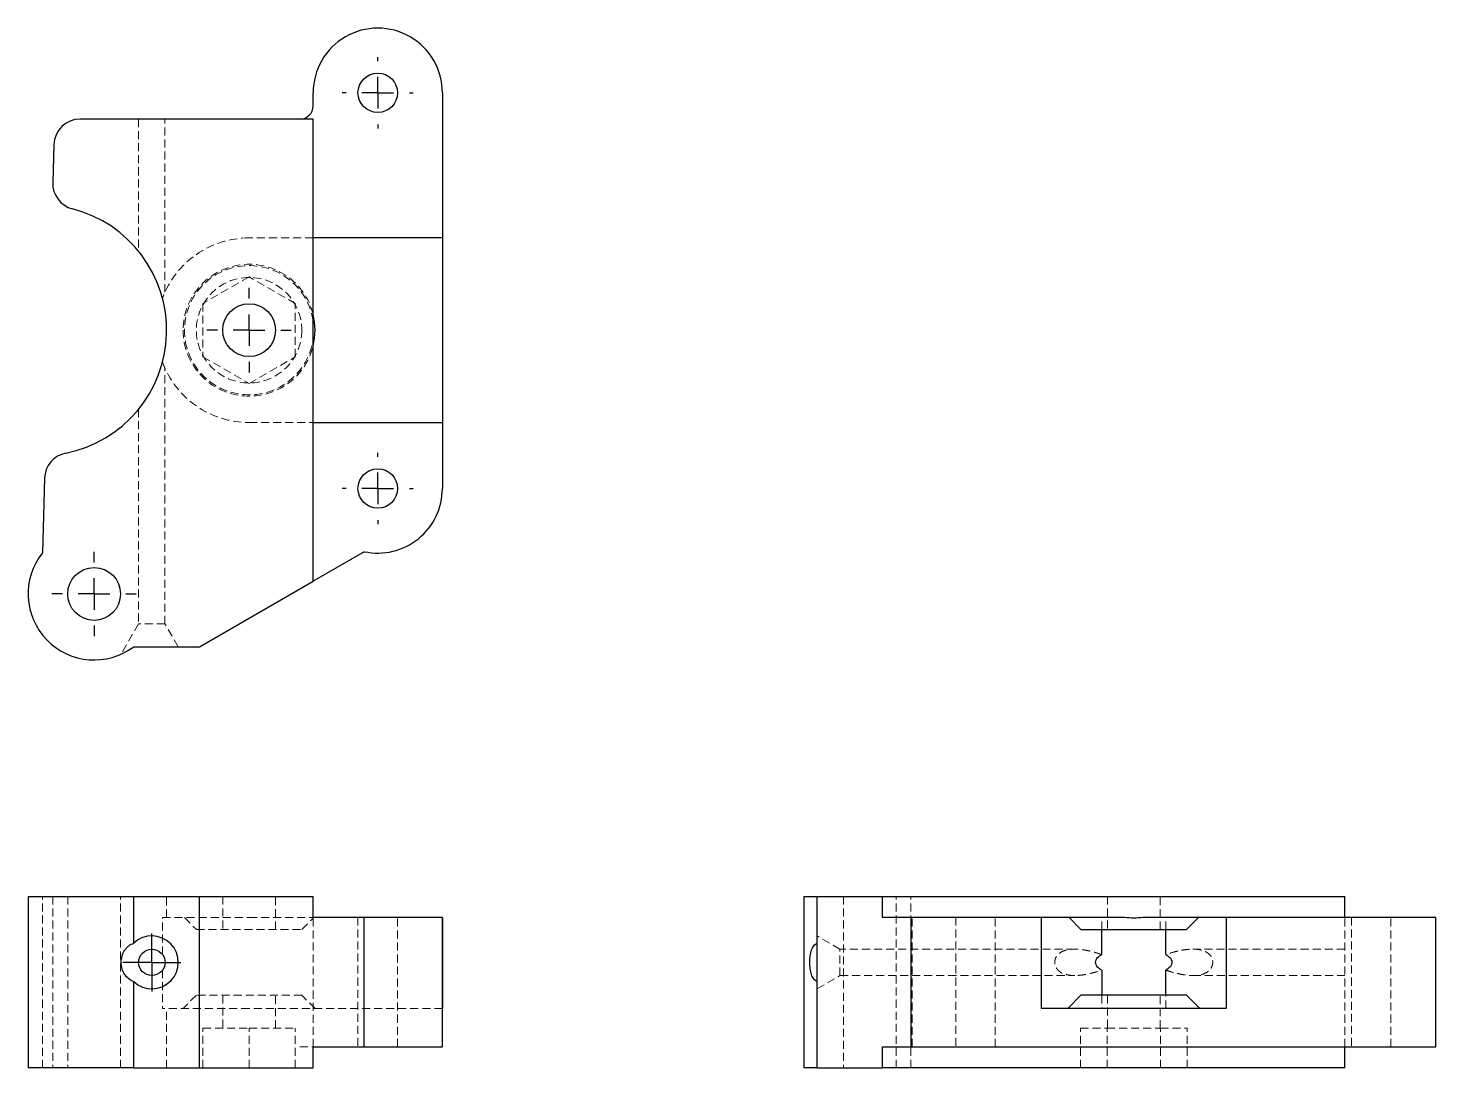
# Model space of a CAD drawing. Header units: millimetres. Extents: x 50 to 273, y 43 to 208.
import ezdxf

# ---------------------------------------------------------------- set-up
doc = ezdxf.new("R2010")
doc.units = ezdxf.units.MM
doc.linetypes.add('HIDDEN', pattern=[1.905, 1.27, -0.635])
doc.layers.add('10', color=7, linetype='Continuous')

# ---------------------------------------------------------------- blocks, each defined once
blk = doc.blocks.new('SW_CENTERMARKSYMBOL_0')
at = {"layer": '10', "color": 0}
for p, q in [((0, 2.5), (0, 4.59)), ((0, 0), (0, 2.5)), ((-2.5, 0), (-4.59, 0)), ((0, 0), (-2.5, 0)), ((0, 0), (0, -2.5)), ((0, 0), (2.5, 0)), ((2.5, 0), (4.59, 0)), ((0, -2.5), (0, -4.59))]:
    blk.add_line(p, q, dxfattribs=at)
blk = doc.blocks.new('SW_CENTERMARKSYMBOL_1')
at = {"layer": '10', "color": 0}
for p, q in [((0, 5), (0, 6.68)), ((0, 0), (0, 2.5)), ((-5, 0), (-6.68, 0)), ((0, 0), (-2.5, 0)), ((0, 0), (0, -2.5)), ((0, 0), (2.5, 0)), ((5, 0), (6.68, 0)), ((0, -5), (0, -6.68))]:
    blk.add_line(p, q, dxfattribs=at)
blk = doc.blocks.new('SW_CENTERMARKSYMBOL_2')
at = {"layer": '10', "color": 0}
for p, q in [((0, 5), (0, 5.63)), ((0, 0), (0, 2.5)), ((-5, 0), (-5.63, 0)), ((0, 0), (-2.5, 0)), ((0, 0), (0, -2.5)), ((0, 0), (2.5, 0)), ((5, 0), (5.63, 0)), ((0, -5), (0, -5.63))]:
    blk.add_line(p, q, dxfattribs=at)
blk = doc.blocks.new('SW_CENTERMARKSYMBOL_3')
at = {"layer": '10', "color": 0}
for p, q in [((0, 5), (0, 5.63)), ((0, 0), (0, 2.5)), ((-5, 0), (-5.63, 0)), ((0, 0), (-2.5, 0)), ((0, 0), (0, -2.5)), ((0, 0), (2.5, 0)), ((5, 0), (5.63, 0)), ((0, -5), (0, -5.63))]:
    blk.add_line(p, q, dxfattribs=at)
blk = doc.blocks.new('SW_CENTERMARKSYMBOL_4')
at = {"layer": '10', "color": 0}
for p, q in [((0, 5), (0, 6.68)), ((0, 0), (0, 2.5)), ((-5, 0), (-6.68, 0)), ((0, 0), (-2.5, 0)), ((0, 0), (0, -2.5)), ((0, 0), (2.5, 0)), ((5, 0), (6.68, 0)), ((0, -5), (0, -6.68))]:
    blk.add_line(p, q, dxfattribs=at)

msp = doc.modelspace()

# ---------------------------------------------------------------- linework, layer by layer
at = {"color": 7, "linetype": 'Continuous', "lineweight": 25}
for p, q in [((95.32, 195.68), (95.32, 197.77)), ((115.78, 197.77), (115.78, 174.81)), ((95.32, 193.59), (58.46, 193.59)), ((95.32, 120.45), (95.32, 193.59)), ((54.29, 189.54), (54.12, 183.56)), ((115.78, 174.81), (95.32, 174.81)), ((115.78, 174.81), (115.78, 145.58)), ((95.32, 145.58), (115.78, 145.58)), ((115.78, 145.58), (115.78, 135.14)), ((52.82, 136.76), (52.49, 124.93)), ((103.42, 125.13), (95.32, 120.45)), ((77.36, 110.09), (95.32, 120.45)), ((66.92, 110.09), (77.36, 110.09)), ((50.22, 70.57), (50.22, 43.43)), ((50.22, 70.57), (66.92, 70.57)), ((66.92, 70.57), (66.92, 63.16)), ((66.92, 70.57), (77.36, 70.57)), ((77.36, 43.43), (77.36, 70.57)), ((77.36, 70.57), (95.32, 70.57)), ((95.32, 67.23), (95.32, 70.57)), ((173, 70.57), (173, 43.43)), ((173, 70.57), (175.09, 70.57)), ((175.09, 43.43), (175.09, 70.57)), ((175.09, 70.57), (185.45, 70.57)), ((185.45, 67.23), (185.45, 70.57)), ((185.45, 70.57), (258.59, 70.57)), ((258.59, 67.23), (258.59, 70.57)), ((103.42, 67.23), (95.32, 67.23)), ((103.42, 46.77), (103.42, 67.23)), ((115.78, 67.23), (103.42, 67.23)), ((115.78, 46.77), (115.78, 67.23)), ((115.78, 67.23), (115.78, 52.82)), ((189.91, 67.23), (185.45, 67.23)), ((189.91, 67.23), (189.91, 46.77)), ((200.14, 67.23), (189.91, 67.23)), ((210.58, 67.23), (200.14, 67.23)), ((210.58, 52.82), (210.58, 67.23)), ((223.73, 67.23), (210.58, 67.23)), ((214.96, 67.23), (216.84, 65.35)), ((239.81, 67.23), (226.65, 67.23)), ((233.54, 65.35), (235.42, 67.23)), ((239.81, 67.23), (239.81, 52.82)), ((262.77, 67.23), (239.81, 67.23)), ((239.81, 67.23), (239.81, 52.82)), ((239.81, 67.23), (239.81, 67.23)), ((273, 67.23), (262.77, 67.23)), ((273, 46.77), (273, 67.23)), ((216.84, 65.35), (225.19, 65.35)), ((220.12, 61.36), (220.12, 65.35)), ((225.19, 65.35), (233.54, 65.35)), ((230.26, 61.36), (230.26, 65.35)), ((220.12, 58.91), (220.12, 54.91)), ((230.26, 54.91), (230.26, 58.91)), ((66.92, 57.1), (66.92, 43.43)), ((216.84, 54.91), (214.75, 52.82)), ((233.54, 54.91), (216.84, 54.91)), ((235.63, 52.82), (233.54, 54.91)), ((239.81, 52.82), (210.58, 52.82)), ((239.81, 52.82), (239.81, 52.82)), ((95.32, 43.43), (95.32, 46.77)), ((95.32, 46.77), (103.42, 46.77)), ((103.42, 46.77), (115.78, 46.77)), ((185.45, 43.43), (185.45, 46.77)), ((185.45, 46.77), (189.91, 46.77)), ((189.91, 46.77), (200.14, 46.77)), ((200.14, 46.77), (262.77, 46.77)), ((258.59, 43.43), (258.59, 46.77)), ((262.77, 46.77), (273, 46.77)), ((66.92, 43.43), (50.22, 43.43)), ((66.92, 43.43), (77.36, 43.43)), ((77.36, 43.43), (95.32, 43.43)), ((175.09, 43.43), (173, 43.43)), ((175.09, 43.43), (185.45, 43.43)), ((258.59, 43.43), (185.45, 43.43))]:
    msp.add_line(p, q, dxfattribs=at)
at = {"color": 7, "linetype": 'HIDDEN', "lineweight": 18}
for p, q in [((67.71, 193.59), (67.71, 172.68)), ((71.88, 166.23), (71.88, 193.59)), ((95.32, 174.81), (85.19, 174.81)), ((115.78, 135.14), (115.78, 174.81)), ((85.19, 168.63), (77.89, 164.41)), ((92.5, 164.41), (85.19, 168.63)), ((77.89, 164.41), (77.89, 155.97)), ((92.5, 155.97), (92.5, 164.41)), ((77.89, 155.97), (85.19, 151.75)), ((85.19, 151.75), (92.5, 155.97)), ((71.88, 113.7), (71.88, 154.16)), ((67.71, 147.71), (67.71, 113.7)), ((85.19, 145.58), (95.32, 145.58)), ((67.71, 113.7), (64.95, 108.92)), ((71.88, 113.7), (67.71, 113.7)), ((73.97, 110.09), (71.88, 113.7)), ((52.49, 43.43), (52.49, 70.57)), ((54.12, 70.57), (54.12, 43.43)), ((56.49, 70.57), (56.49, 43.43)), ((64.84, 43.43), (64.84, 70.57)), ((72.14, 67.23), (72.14, 70.57)), ((81.02, 70.57), (81.02, 65.35)), ((89.37, 65.35), (89.37, 70.57)), ((179.26, 70.57), (179.26, 43.43)), ((187.61, 43.43), (187.61, 70.57)), ((189.93, 43.43), (189.93, 70.57)), ((221.02, 70.57), (221.02, 65.35)), ((229.37, 65.35), (229.37, 70.57)), ((71.49, 61.36), (71.49, 67.23)), ((71.49, 67.23), (85.19, 67.23)), ((74.96, 67.23), (76.84, 65.35)), ((85.19, 67.23), (95.32, 67.23)), ((93.54, 65.35), (95.32, 67.13)), ((95.32, 67.08), (95.32, 46.77)), ((102.42, 67.23), (102.42, 46.77)), ((108.68, 46.77), (108.68, 67.23)), ((115.78, 52.82), (115.78, 67.23)), ((115.78, 46.77), (115.78, 67.23)), ((190.13, 46.77), (190.13, 67.23)), ((197.01, 67.23), (197.01, 46.77)), ((203.27, 46.77), (203.27, 67.23)), ((220.12, 65.35), (220.12, 67.23)), ((230.26, 65.35), (230.26, 67.23)), ((239.81, 67.23), (239.81, 67.23)), ((258.59, 46.77), (258.59, 67.23)), ((259.64, 67.23), (259.64, 46.77)), ((265.9, 46.77), (265.9, 67.23)), ((76.84, 65.35), (93.54, 65.35)), ((178.7, 62.22), (175.09, 64.31)), ((71.21, 61.64), (71.49, 61.36)), ((178.7, 58.04), (178.7, 62.22)), ((215.84, 62.22), (178.7, 62.22)), ((258.59, 62.22), (234.53, 62.22)), ((71.49, 58.91), (71.4, 58.83)), ((71.49, 58.91), (71.49, 52.82)), ((175.09, 55.96), (178.7, 58.04)), ((178.7, 58.04), (215.85, 58.04)), ((234.54, 58.04), (258.59, 58.04)), ((76.84, 54.91), (74.75, 52.82)), ((93.54, 54.91), (76.84, 54.91)), ((81.02, 54.91), (81.02, 49.69)), ((89.37, 49.69), (89.37, 54.91)), ((95.63, 52.82), (93.54, 54.91)), ((220.12, 54.91), (220.12, 52.82)), ((221.02, 54.91), (221.02, 49.69)), ((229.37, 49.69), (229.37, 54.91)), ((230.26, 52.82), (230.26, 54.91)), ((85.19, 52.82), (71.49, 52.82)), ((72.14, 43.43), (72.14, 52.82)), ((115.78, 52.82), (85.19, 52.82)), ((115.78, 52.82), (115.78, 52.82)), ((77.89, 49.69), (85.19, 49.69)), ((77.89, 43.43), (77.89, 49.69)), ((85.19, 49.69), (92.5, 49.69)), ((85.19, 43.43), (85.19, 49.69)), ((92.5, 43.43), (92.5, 49.69)), ((216.75, 49.69), (220.97, 49.69)), ((216.75, 43.43), (216.75, 49.69)), ((220.97, 49.69), (229.41, 49.69)), ((220.97, 43.43), (220.97, 49.69)), ((229.41, 49.69), (233.63, 49.69)), ((229.41, 43.43), (229.41, 49.69)), ((233.63, 43.43), (233.63, 49.69)), ((93.23, 46.77), (95.32, 46.77))]:
    msp.add_line(p, q, dxfattribs=at)
at = {"color": 7, "linetype": 'Continuous', "lineweight": 25}
for centre, radius in [((105.55, 197.77), 3.13), ((85.19, 160.19), 4.18), ((105.55, 135.14), 3.13), ((60.66, 118.44), 4.18), ((69.8, 60.13), 2.09)]:
    msp.add_circle(centre, radius, dxfattribs=at)
at = {"color": 7, "linetype": 'HIDDEN', "lineweight": 18}
msp.add_circle((85.19, 160.19), 8.35, dxfattribs=at)
at = {"color": 7, "linetype": 'Continuous', "lineweight": 25}
for centre, radius, start, end in [((105.55, 197.77), 10.23, 359.9719, 180), ((93.23, 195.68), 2.09, 270, 0), ((58.46, 189.42), 4.18, 90, 178.4064), ((58.29, 183.44), 4.18, 178.4064, 255.5714), ((52.31, 160.19), 19.83, 281.2414, 75.5714), ((85.19, 160.19), 10.44, 345.9301, 14.0699), ((56.99, 136.64), 4.18, 101.2414, 178.4064), ((105.55, 135.14), 10.23, 258.0156, 0), ((60.66, 118.44), 10.44, 141.5365, 306.8699), ((69.8, 60.13), 4.18, 226.5675, 133.4325)]:
    msp.add_arc(centre, radius, start, end, dxfattribs=at)
at = {"color": 7, "linetype": 'HIDDEN', "lineweight": 18}
for radius, start, end in [(14.61, 90, 159.706), (10.44, 14.0699, 180), (10.23, 8.1921, 351.8079), (10.44, 180, 345.9301), (14.61, 200.294, 270)]:
    msp.add_arc((85.19, 160.19), radius, start, end, dxfattribs=at)
for points, knots in [([(71.49, 155.12), (71.53, 155), (71.57, 154.89), (71.66, 154.67), (71.7, 154.57), (71.78, 154.38), (71.82, 154.3), (71.87, 154.19), (71.88, 154.16), (71.88, 154.16)], [0, 0, 0, 0, 0.25, 0.25, 0.5, 0.5, 0.75, 0.75, 1, 1, 1, 1]), ([(65.54, 109.22), (65.52, 109.2), (65.29, 109.07), (65.04, 108.96), (64.98, 108.93), (64.95, 108.92)], [0, 0, 0, 0, 0.049596, 0.53153, 1, 1, 1, 1]), ([(95.32, 67.14), (95.32, 67.13), (95.32, 67.1), (95.32, 67.17), (95.32, 67.23)], [0, 0, 0, 0, 0.118254, 1, 1, 1, 1]), ([(67.72, 60.08), (67.71, 60.19), (67.71, 60.38), (67.76, 60.54), (67.77, 60.6)], [0, 0, 0, 0, 0.643692, 1, 1, 1, 1]), ([(220.12, 61.36), (219.76, 61.49), (219.4, 61.6), (218.69, 61.81), (218.33, 61.9), (217.61, 62.05), (217.26, 62.11), (216.55, 62.19), (216.2, 62.22), (215.5, 62.22), (215.16, 62.2), (214.49, 62.08), (214.17, 61.99), (213.71, 61.76), (213.57, 61.67), (213.3, 61.47), (213.17, 61.34), (212.95, 61.06), (212.86, 60.9), (212.76, 60.62), (212.74, 60.53), (212.7, 60.34), (212.69, 60.24), (212.69, 59.94), (212.73, 59.74), (212.82, 59.47), (212.86, 59.38), (212.95, 59.22), (213, 59.14), (213.17, 58.93), (213.29, 58.8), (213.56, 58.59), (213.71, 58.5), (214.16, 58.28), (214.48, 58.19), (214.98, 58.1), (215.15, 58.08), (215.49, 58.05), (215.66, 58.04), (216.18, 58.04), (216.53, 58.07), (217.24, 58.15), (217.6, 58.21), (218.32, 58.37), (218.68, 58.45), (219.4, 58.66), (219.76, 58.77), (220.12, 58.91)], [0, 0, 0, 0, 0.0625, 0.0625, 0.125, 0.125, 0.1875, 0.1875, 0.25, 0.25, 0.3125, 0.3125, 0.375, 0.375, 0.40625, 0.40625, 0.4375, 0.4375, 0.46875, 0.46875, 0.484375, 0.484375, 0.5, 0.5, 0.53125, 0.53125, 0.546875, 0.546875, 0.5625, 0.5625, 0.59375, 0.59375, 0.625, 0.625, 0.6875, 0.6875, 0.71875, 0.71875, 0.75, 0.75, 0.8125, 0.8125, 0.875, 0.875, 0.9375, 0.9375, 1, 1, 1, 1]), ([(230.26, 58.91), (230.62, 58.77), (230.98, 58.66), (231.7, 58.46), (232.06, 58.37), (232.77, 58.22), (233.12, 58.16), (233.83, 58.07), (234.19, 58.04), (234.88, 58.04), (235.23, 58.07), (235.89, 58.18), (236.22, 58.28), (236.67, 58.5), (236.82, 58.59), (237.09, 58.8), (237.21, 58.92), (237.43, 59.21), (237.52, 59.37), (237.62, 59.64), (237.65, 59.73), (237.68, 59.93), (237.69, 60.03), (237.69, 60.32), (237.66, 60.52), (237.56, 60.8), (237.52, 60.88), (237.43, 61.05), (237.38, 61.12), (237.22, 61.34), (237.09, 61.46), (236.82, 61.67), (236.68, 61.76), (236.22, 61.98), (235.91, 62.08), (235.41, 62.17), (235.24, 62.19), (234.89, 62.21), (234.72, 62.22), (234.2, 62.22), (233.85, 62.19), (233.14, 62.11), (232.78, 62.05), (232.06, 61.9), (231.7, 61.81), (230.98, 61.6), (230.62, 61.49), (230.26, 61.36)], [0, 0, 0, 0, 0.0625, 0.0625, 0.125, 0.125, 0.1875, 0.1875, 0.25, 0.25, 0.3125, 0.3125, 0.375, 0.375, 0.40625, 0.40625, 0.4375, 0.4375, 0.46875, 0.46875, 0.484375, 0.484375, 0.5, 0.5, 0.53125, 0.53125, 0.546875, 0.546875, 0.5625, 0.5625, 0.59375, 0.59375, 0.625, 0.625, 0.6875, 0.6875, 0.71875, 0.71875, 0.75, 0.75, 0.8125, 0.8125, 0.875, 0.875, 0.9375, 0.9375, 1, 1, 1, 1])]:
    msp.add_open_spline(points, degree=3, knots=knots, dxfattribs=at)
at = {"color": 7, "linetype": 'Continuous', "lineweight": 25}
msp.add_open_spline([(226.65, 67.23), (225.67, 67.09), (224.72, 67.09), (223.73, 67.23)], degree=3, dxfattribs=at)
for points, knots in [([(66.92, 57.1), (66.66, 57.19), (66.4, 57.33), (65.91, 57.71), (65.7, 57.94), (65.33, 58.49), (65.19, 58.8), (64.99, 59.45), (64.95, 59.79), (64.95, 60.48), (64.99, 60.81), (65.19, 61.47), (65.33, 61.77), (65.6, 62.18), (65.7, 62.31), (65.92, 62.54), (66.03, 62.65), (66.28, 62.84), (66.4, 62.92), (66.66, 63.06), (66.79, 63.12), (66.92, 63.16)], [0, 0, 0, 0, 0.125, 0.125, 0.25, 0.25, 0.375, 0.375, 0.5, 0.5, 0.625, 0.625, 0.75, 0.75, 0.8125, 0.8125, 0.875, 0.875, 0.9375, 0.9375, 1, 1, 1, 1]), ([(175.09, 57.1), (174.89, 57.19), (174.72, 57.33), (174.41, 57.71), (174.29, 57.94), (174.1, 58.49), (174.03, 58.8), (173.94, 59.45), (173.92, 59.79), (173.92, 60.48), (173.94, 60.81), (174.03, 61.47), (174.1, 61.77), (174.24, 62.18), (174.3, 62.31), (174.42, 62.54), (174.49, 62.65), (174.64, 62.84), (174.72, 62.92), (174.89, 63.06), (174.99, 63.12), (175.09, 63.16)], [0, 0, 0, 0, 0.125, 0.125, 0.25, 0.25, 0.375, 0.375, 0.5, 0.5, 0.625, 0.625, 0.75, 0.75, 0.8125, 0.8125, 0.875, 0.875, 0.9375, 0.9375, 1, 1, 1, 1]), ([(220.12, 58.91), (220, 58.97), (219.89, 59.04), (219.67, 59.19), (219.57, 59.28), (219.38, 59.48), (219.3, 59.59), (219.19, 59.85), (219.16, 59.99), (219.16, 60.27), (219.19, 60.41), (219.3, 60.67), (219.38, 60.78), (219.57, 60.98), (219.67, 61.07), (219.89, 61.23), (220, 61.3), (220.12, 61.36)], [0, 0, 0, 0, 0.125, 0.125, 0.25, 0.25, 0.375, 0.375, 0.5, 0.5, 0.625, 0.625, 0.75, 0.75, 0.875, 0.875, 1, 1, 1, 1]), ([(230.26, 61.36), (230.38, 61.3), (230.5, 61.23), (230.71, 61.07), (230.82, 60.98), (231, 60.78), (231.08, 60.67), (231.19, 60.42), (231.23, 60.27), (231.23, 59.99), (231.19, 59.85), (231.08, 59.59), (231, 59.48), (230.82, 59.28), (230.72, 59.19), (230.5, 59.04), (230.38, 58.97), (230.26, 58.91)], [0, 0, 0, 0, 0.125, 0.125, 0.25, 0.25, 0.375, 0.375, 0.5, 0.5, 0.625, 0.625, 0.75, 0.75, 0.875, 0.875, 1, 1, 1, 1])]:
    msp.add_open_spline(points, degree=3, knots=knots, dxfattribs=at)

# ---------------------------------------------------------------- block references
at = {"layer": '10'}
for name, p in [('SW_CENTERMARKSYMBOL_2', (105.55, 197.77)), ('SW_CENTERMARKSYMBOL_4', (85.19, 160.19)), ('SW_CENTERMARKSYMBOL_3', (105.55, 135.14)), ('SW_CENTERMARKSYMBOL_1', (60.66, 118.44)), ('SW_CENTERMARKSYMBOL_0', (69.8, 60.13))]:
    msp.add_blockref(name, p, dxfattribs=at)

doc.saveas('drawing.dxf')
